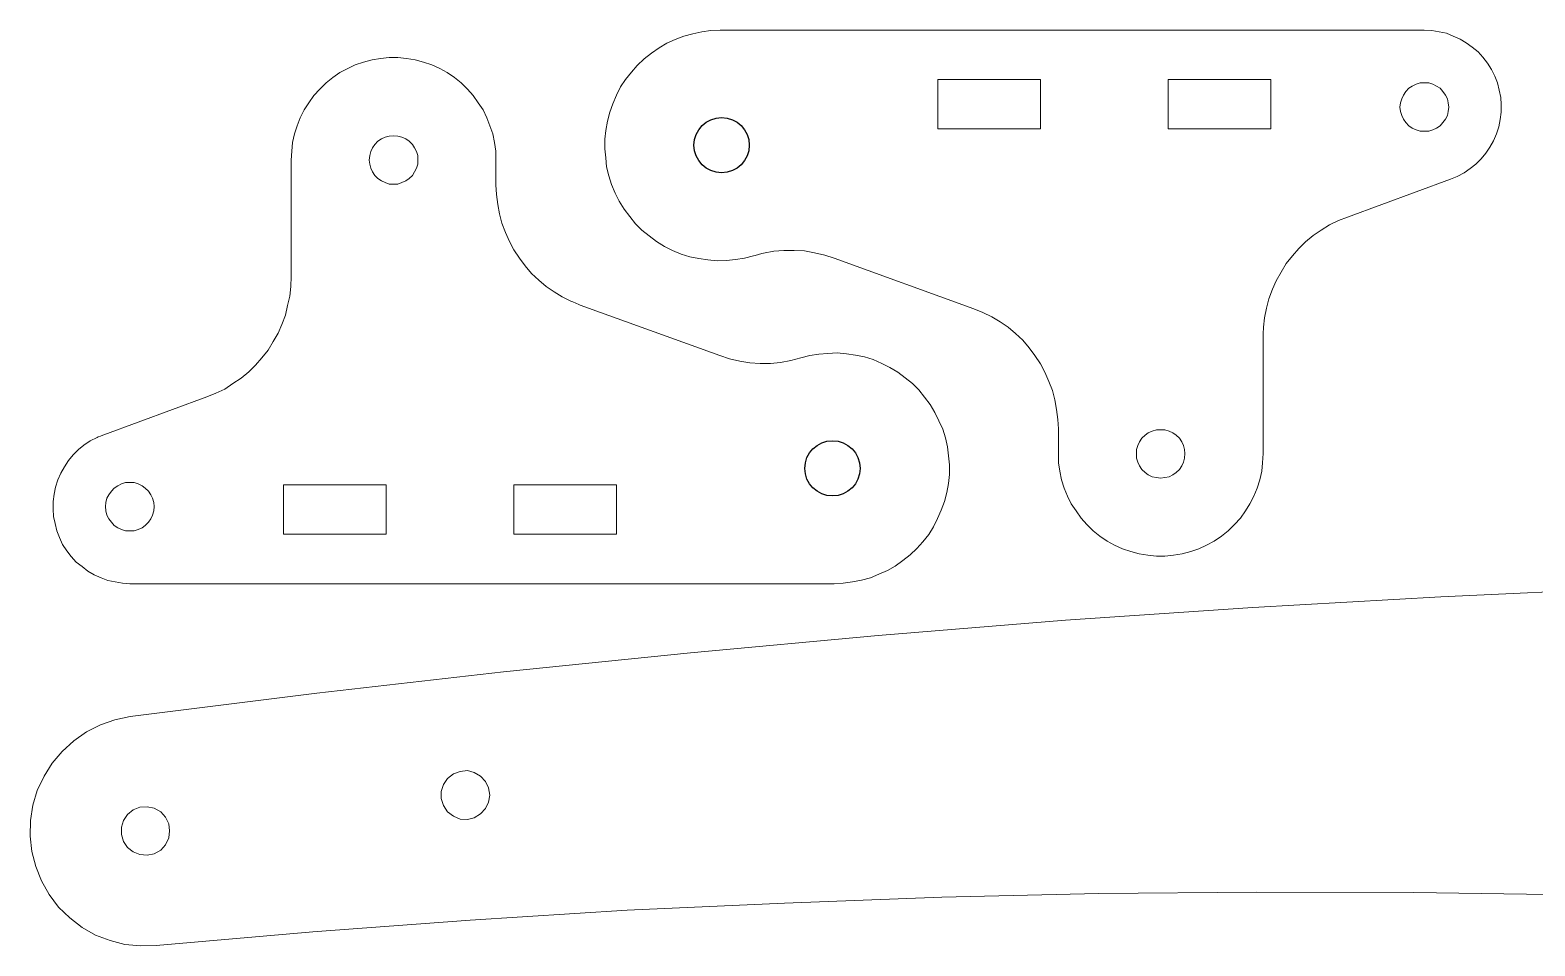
# Model space of a CAD drawing. Header units: millimetres. Extents: x -457 to 427, y -166 to 155.
# Drawn here: x -456.7 to -334.3, y -8 to 66.6 of the extents above; entities that cross this region are included whole.
import ezdxf

# ---------------------------------------------------------------- set-up
doc = ezdxf.new("R2010")
doc.units = ezdxf.units.MM
doc.header["$MEASUREMENT"] = 0
doc.layers.add('Livello 1', color=18, linetype='Continuous', true_color=0x000000)
doc.layers.add('Predefinito', color=18, linetype='Continuous', true_color=0x000000)

msp = doc.modelspace()

# ---------------------------------------------------------------- linework, layer by layer
at = {"layer": 'Livello 1', "lineweight": 20}
for p, q in [((-343.27, 66.56), (-400.58, 66.56)), ((-382.86, 62.53), (-374.51, 62.53)), ((-382.86, 58.53), (-382.86, 62.53)), ((-374.51, 62.53), (-374.51, 58.53)), ((-364.11, 58.53), (-364.11, 62.53)), ((-364.11, 62.53), (-355.76, 62.53)), ((-355.76, 62.53), (-355.76, 58.53)), ((-374.51, 58.53), (-382.86, 58.53)), ((-355.76, 58.53), (-364.11, 58.53)), ((-435.48, 55.97), (-435.48, 46.49)), ((-418.82, 53.95), (-418.82, 55.97)), ((-349.51, 51.34), (-341.13, 54.43)), ((-391.28, 48), (-379.92, 43.88)), ((-400.59, 40.06), (-411.95, 44.17)), ((-356.39, 32.08), (-356.39, 41.56)), ((-442.35, 36.71), (-450.73, 33.62)), ((-373.04, 34.1), (-373.04, 32.08)), ((-436.1, 29.53), (-427.75, 29.53)), ((-436.1, 25.53), (-436.1, 29.53)), ((-427.75, 29.53), (-427.75, 25.53)), ((-417.35, 25.53), (-417.35, 29.53)), ((-417.35, 29.53), (-409.01, 29.53)), ((-409.01, 29.53), (-409.01, 25.53)), ((-427.75, 25.53), (-436.1, 25.53)), ((-409.01, 25.53), (-417.35, 25.53)), ((-448.6, 21.49), (-391.29, 21.49))]:
    msp.add_line(p, q, dxfattribs=at)
for points, knots in [([(-400.58, 66.56), (-400.58, 66.56), (-401.32, 66.53), (-401.32, 66.53), (-401.32, 66.53), (-402.05, 66.42), (-402.05, 66.42), (-402.05, 66.42), (-402.79, 66.27), (-402.79, 66.27), (-402.79, 66.27), (-403.52, 66.08), (-403.52, 66.08), (-403.52, 66.08), (-404.22, 65.79), (-404.22, 65.79), (-404.22, 65.79), (-404.92, 65.5), (-404.92, 65.5), (-404.92, 65.5), (-405.54, 65.13), (-405.54, 65.13), (-405.54, 65.13), (-406.17, 64.69), (-406.17, 64.69), (-406.17, 64.69), (-406.76, 64.21), (-406.76, 64.21), (-406.76, 64.21), (-407.31, 63.69), (-407.31, 63.69), (-407.31, 63.69), (-407.79, 63.14), (-407.79, 63.14), (-407.79, 63.14), (-408.26, 62.55), (-408.26, 62.55), (-408.26, 62.55), (-408.67, 61.93), (-408.67, 61.93), (-408.67, 61.93), (-409, 61.27), (-409, 61.27), (-409, 61.27), (-409.29, 60.57), (-409.29, 60.57), (-409.29, 60.57), (-409.55, 59.87), (-409.55, 59.87), (-409.55, 59.87), (-409.73, 59.14), (-409.73, 59.14), (-409.73, 59.14), (-409.88, 58.4), (-409.88, 58.4), (-409.88, 58.4), (-409.95, 57.67), (-409.95, 57.67), (-409.95, 57.67), (-409.95, 56.89), (-409.95, 56.89), (-409.95, 56.89), (-409.88, 56.16), (-409.88, 56.16), (-409.88, 56.16), (-409.81, 55.42), (-409.81, 55.42), (-409.81, 55.42), (-409.62, 54.69), (-409.62, 54.69), (-409.62, 54.69), (-409.4, 53.99), (-409.4, 53.99), (-409.4, 53.99), (-409.11, 53.29), (-409.11, 53.29), (-409.11, 53.29), (-408.78, 52.63), (-408.78, 52.63), (-408.78, 52.63), (-408.37, 51.97), (-408.37, 51.97), (-408.37, 51.97), (-407.93, 51.38), (-407.93, 51.38), (-407.93, 51.38), (-407.45, 50.79), (-407.45, 50.79), (-407.45, 50.79), (-406.94, 50.28), (-406.94, 50.28), (-406.94, 50.28), (-406.35, 49.8), (-406.35, 49.8), (-406.35, 49.8), (-405.76, 49.36), (-405.76, 49.36), (-405.76, 49.36), (-405.1, 48.95), (-405.1, 48.95), (-405.1, 48.95), (-404.44, 48.62), (-404.44, 48.62), (-404.44, 48.62), (-403.74, 48.33), (-403.74, 48.33), (-403.74, 48.33), (-403.04, 48.11), (-403.04, 48.11), (-403.04, 48.11), (-402.31, 47.96), (-402.31, 47.96), (-402.31, 47.96), (-401.57, 47.85), (-401.57, 47.85), (-401.57, 47.85), (-400.8, 47.78), (-400.8, 47.78), (-400.8, 47.78), (-400.06, 47.81), (-400.06, 47.81), (-400.06, 47.81), (-399.33, 47.89), (-399.33, 47.89), (-399.33, 47.89), (-398.59, 48), (-398.59, 48), (-398.59, 48), (-397.86, 48.18), (-397.86, 48.18)], [153.153306, 153.153306, 153.153306, 153.153306, 153.176562, 153.176562, 153.176562, 153.199818, 153.199818, 153.199818, 153.223073, 153.223073, 153.223073, 153.246329, 153.246329, 153.246329, 153.269585, 153.269585, 153.269585, 153.292841, 153.292841, 153.292841, 153.316097, 153.316097, 153.316097, 153.339352, 153.339352, 153.339352, 153.362608, 153.362608, 153.362608, 153.385864, 153.385864, 153.385864, 153.40912, 153.40912, 153.40912, 153.432376, 153.432376, 153.432376, 153.455632, 153.455632, 153.455632, 153.478887, 153.478887, 153.478887, 153.502143, 153.502143, 153.502143, 153.525399, 153.525399, 153.525399, 153.548655, 153.548655, 153.548655, 153.571911, 153.571911, 153.571911, 153.595166, 153.595166, 153.595166, 153.618422, 153.618422, 153.618422, 153.641678, 153.641678, 153.641678, 153.664934, 153.664934, 153.664934, 153.68819, 153.68819, 153.68819, 153.711445, 153.711445, 153.711445, 153.734701, 153.734701, 153.734701, 153.757957, 153.757957, 153.757957, 153.781213, 153.781213, 153.781213, 153.804469, 153.804469, 153.804469, 153.827725, 153.827725, 153.827725, 153.85098, 153.85098, 153.85098, 153.874236, 153.874236, 153.874236, 153.897492, 153.897492, 153.897492, 153.920748, 153.920748, 153.920748, 153.944004, 153.944004, 153.944004, 153.967259, 153.967259, 153.967259, 153.990515, 153.990515, 153.990515, 154.013771, 154.013771, 154.013771, 154.037027, 154.037027, 154.037027, 154.060283, 154.060283, 154.060283, 154.083538, 154.083538, 154.083538, 154.106794, 154.106794, 154.106794, 154.13005, 154.13005, 154.13005, 154.153306, 154.153306, 154.153306, 154.153306]), ([(-341.13, 54.43), (-341.13, 54.43), (-340.58, 54.65), (-340.58, 54.65), (-340.58, 54.65), (-340.03, 54.95), (-340.03, 54.95), (-340.03, 54.95), (-339.52, 55.28), (-339.52, 55.28), (-339.52, 55.28), (-339.07, 55.64), (-339.07, 55.64), (-339.07, 55.64), (-338.63, 56.08), (-338.63, 56.08), (-338.63, 56.08), (-338.27, 56.53), (-338.27, 56.53), (-338.27, 56.53), (-337.93, 57.04), (-337.93, 57.04), (-337.93, 57.04), (-337.64, 57.55), (-337.64, 57.55), (-337.64, 57.55), (-337.38, 58.11), (-337.38, 58.11), (-337.38, 58.11), (-337.2, 58.69), (-337.2, 58.69), (-337.2, 58.69), (-337.09, 59.28), (-337.09, 59.28), (-337.09, 59.28), (-337.02, 59.87), (-337.02, 59.87), (-337.02, 59.87), (-337.02, 60.5), (-337.02, 60.5), (-337.02, 60.5), (-337.05, 61.08), (-337.05, 61.08), (-337.05, 61.08), (-337.16, 61.67), (-337.16, 61.67), (-337.16, 61.67), (-337.31, 62.26), (-337.31, 62.26), (-337.31, 62.26), (-337.53, 62.81), (-337.53, 62.81), (-337.53, 62.81), (-337.79, 63.36), (-337.79, 63.36), (-337.79, 63.36), (-338.12, 63.88), (-338.12, 63.88), (-338.12, 63.88), (-338.49, 64.36), (-338.49, 64.36), (-338.49, 64.36), (-338.89, 64.8), (-338.89, 64.8), (-338.89, 64.8), (-339.37, 65.16), (-339.37, 65.16), (-339.37, 65.16), (-339.85, 65.53), (-339.85, 65.53), (-339.85, 65.53), (-340.36, 65.83), (-340.36, 65.83), (-340.36, 65.83), (-340.91, 66.08), (-340.91, 66.08), (-340.91, 66.08), (-341.46, 66.3), (-341.46, 66.3), (-341.46, 66.3), (-342.05, 66.41), (-342.05, 66.41), (-342.05, 66.41), (-342.64, 66.53), (-342.64, 66.53), (-342.64, 66.53), (-343.27, 66.56), (-343.27, 66.56)], [94.83811, 94.83811, 94.83811, 94.83811, 94.872593, 94.872593, 94.872593, 94.907076, 94.907076, 94.907076, 94.941559, 94.941559, 94.941559, 94.976041, 94.976041, 94.976041, 95.010524, 95.010524, 95.010524, 95.045007, 95.045007, 95.045007, 95.07949, 95.07949, 95.07949, 95.113972, 95.113972, 95.113972, 95.148455, 95.148455, 95.148455, 95.182938, 95.182938, 95.182938, 95.217421, 95.217421, 95.217421, 95.251903, 95.251903, 95.251903, 95.286386, 95.286386, 95.286386, 95.320869, 95.320869, 95.320869, 95.355352, 95.355352, 95.355352, 95.389834, 95.389834, 95.389834, 95.424317, 95.424317, 95.424317, 95.4588, 95.4588, 95.4588, 95.493283, 95.493283, 95.493283, 95.527765, 95.527765, 95.527765, 95.562248, 95.562248, 95.562248, 95.596731, 95.596731, 95.596731, 95.631214, 95.631214, 95.631214, 95.665696, 95.665696, 95.665696, 95.700179, 95.700179, 95.700179, 95.734662, 95.734662, 95.734662, 95.769145, 95.769145, 95.769145, 95.803628, 95.803628, 95.803628, 95.83811, 95.83811, 95.83811, 95.83811]), ([(-418.82, 55.97), (-418.82, 55.97), (-418.82, 56.71), (-418.82, 56.71), (-418.82, 56.71), (-418.93, 57.41), (-418.93, 57.41), (-418.93, 57.41), (-419.08, 58.11), (-419.08, 58.11), (-419.08, 58.11), (-419.3, 58.77), (-419.3, 58.77), (-419.3, 58.77), (-419.56, 59.43), (-419.56, 59.43), (-419.56, 59.43), (-419.85, 60.06), (-419.85, 60.06), (-419.85, 60.06), (-420.26, 60.64), (-420.26, 60.64), (-420.26, 60.64), (-420.66, 61.23), (-420.66, 61.23), (-420.66, 61.23), (-421.14, 61.75), (-421.14, 61.75), (-421.14, 61.75), (-421.65, 62.26), (-421.65, 62.26), (-421.65, 62.26), (-422.2, 62.7), (-422.2, 62.7), (-422.2, 62.7), (-422.79, 63.11), (-422.79, 63.11), (-422.79, 63.11), (-423.38, 63.44), (-423.38, 63.44), (-423.38, 63.44), (-424.04, 63.73), (-424.04, 63.73), (-424.04, 63.73), (-424.7, 63.95), (-424.7, 63.95), (-424.7, 63.95), (-425.4, 64.14), (-425.4, 64.14), (-425.4, 64.14), (-426.1, 64.25), (-426.1, 64.25), (-426.1, 64.25), (-426.8, 64.32), (-426.8, 64.32), (-426.8, 64.32), (-427.5, 64.32), (-427.5, 64.32), (-427.5, 64.32), (-428.2, 64.25), (-428.2, 64.25), (-428.2, 64.25), (-428.89, 64.14), (-428.89, 64.14), (-428.89, 64.14), (-429.59, 63.95), (-429.59, 63.95), (-429.59, 63.95), (-430.26, 63.73), (-430.26, 63.73), (-430.26, 63.73), (-430.88, 63.44), (-430.88, 63.44), (-430.88, 63.44), (-431.51, 63.11), (-431.51, 63.11), (-431.51, 63.11), (-432.09, 62.7), (-432.09, 62.7), (-432.09, 62.7), (-432.64, 62.26), (-432.64, 62.26), (-432.64, 62.26), (-433.16, 61.75), (-433.16, 61.75), (-433.16, 61.75), (-433.64, 61.23), (-433.64, 61.23), (-433.64, 61.23), (-434.04, 60.64), (-434.04, 60.64), (-434.04, 60.64), (-434.41, 60.06), (-434.41, 60.06), (-434.41, 60.06), (-434.74, 59.43), (-434.74, 59.43), (-434.74, 59.43), (-435, 58.77), (-435, 58.77), (-435, 58.77), (-435.22, 58.11), (-435.22, 58.11), (-435.22, 58.11), (-435.37, 57.41), (-435.37, 57.41), (-435.37, 57.41), (-435.44, 56.71), (-435.44, 56.71), (-435.44, 56.71), (-435.48, 55.97), (-435.48, 55.97)], [74.420447, 74.420447, 74.420447, 74.420447, 74.447474, 74.447474, 74.447474, 74.474501, 74.474501, 74.474501, 74.501528, 74.501528, 74.501528, 74.528555, 74.528555, 74.528555, 74.555582, 74.555582, 74.555582, 74.582609, 74.582609, 74.582609, 74.609636, 74.609636, 74.609636, 74.636663, 74.636663, 74.636663, 74.66369, 74.66369, 74.66369, 74.690717, 74.690717, 74.690717, 74.717744, 74.717744, 74.717744, 74.744771, 74.744771, 74.744771, 74.771798, 74.771798, 74.771798, 74.798825, 74.798825, 74.798825, 74.825852, 74.825852, 74.825852, 74.852879, 74.852879, 74.852879, 74.879906, 74.879906, 74.879906, 74.906933, 74.906933, 74.906933, 74.93396, 74.93396, 74.93396, 74.960987, 74.960987, 74.960987, 74.988014, 74.988014, 74.988014, 75.015041, 75.015041, 75.015041, 75.042068, 75.042068, 75.042068, 75.069095, 75.069095, 75.069095, 75.096122, 75.096122, 75.096122, 75.123149, 75.123149, 75.123149, 75.150176, 75.150176, 75.150176, 75.177203, 75.177203, 75.177203, 75.20423, 75.20423, 75.20423, 75.231257, 75.231257, 75.231257, 75.258285, 75.258285, 75.258285, 75.285312, 75.285312, 75.285312, 75.312339, 75.312339, 75.312339, 75.339366, 75.339366, 75.339366, 75.366393, 75.366393, 75.366393, 75.39342, 75.39342, 75.39342, 75.420447, 75.420447, 75.420447, 75.420447]), ([(-345.25, 60.28), (-345.25, 60.28), (-345.21, 60.64), (-345.21, 60.64), (-345.21, 60.64), (-345.1, 60.97), (-345.1, 60.97), (-345.1, 60.97), (-344.96, 61.27), (-344.96, 61.27), (-344.96, 61.27), (-344.77, 61.56), (-344.77, 61.56), (-344.77, 61.56), (-344.52, 61.82), (-344.52, 61.82), (-344.52, 61.82), (-344.26, 62), (-344.26, 62), (-344.26, 62), (-343.93, 62.15), (-343.93, 62.15), (-343.93, 62.15), (-343.6, 62.26), (-343.6, 62.26), (-343.6, 62.26), (-343.27, 62.26), (-343.27, 62.26), (-343.27, 62.26), (-342.9, 62.26), (-342.9, 62.26), (-342.9, 62.26), (-342.57, 62.15), (-342.57, 62.15), (-342.57, 62.15), (-342.27, 62), (-342.27, 62), (-342.27, 62), (-341.98, 61.82), (-341.98, 61.82), (-341.98, 61.82), (-341.76, 61.56), (-341.76, 61.56), (-341.76, 61.56), (-341.54, 61.27), (-341.54, 61.27), (-341.54, 61.27), (-341.39, 60.97), (-341.39, 60.97), (-341.39, 60.97), (-341.32, 60.64), (-341.32, 60.64), (-341.32, 60.64), (-341.28, 60.28), (-341.28, 60.28), (-341.28, 60.28), (-341.32, 59.94), (-341.32, 59.94), (-341.32, 59.94), (-341.39, 59.61), (-341.39, 59.61), (-341.39, 59.61), (-341.54, 59.32), (-341.54, 59.32), (-341.54, 59.32), (-341.76, 59.03), (-341.76, 59.03), (-341.76, 59.03), (-341.98, 58.77), (-341.98, 58.77), (-341.98, 58.77), (-342.27, 58.58), (-342.27, 58.58), (-342.27, 58.58), (-342.57, 58.44), (-342.57, 58.44), (-342.57, 58.44), (-342.9, 58.33), (-342.9, 58.33), (-342.9, 58.33), (-343.27, 58.33), (-343.27, 58.33), (-343.27, 58.33), (-343.6, 58.33), (-343.6, 58.33), (-343.6, 58.33), (-343.93, 58.44), (-343.93, 58.44), (-343.93, 58.44), (-344.26, 58.58), (-344.26, 58.58), (-344.26, 58.58), (-344.52, 58.77), (-344.52, 58.77), (-344.52, 58.77), (-344.77, 59.03), (-344.77, 59.03), (-344.77, 59.03), (-344.96, 59.32), (-344.96, 59.32), (-344.96, 59.32), (-345.1, 59.61), (-345.1, 59.61), (-345.1, 59.61), (-345.21, 59.94), (-345.21, 59.94), (-345.21, 59.94), (-345.25, 60.28), (-345.25, 60.28)], [0, 0, 0, 0, 0.027778, 0.027778, 0.027778, 0.055556, 0.055556, 0.055556, 0.083333, 0.083333, 0.083333, 0.111111, 0.111111, 0.111111, 0.138889, 0.138889, 0.138889, 0.166667, 0.166667, 0.166667, 0.194444, 0.194444, 0.194444, 0.222222, 0.222222, 0.222222, 0.25, 0.25, 0.25, 0.277778, 0.277778, 0.277778, 0.305556, 0.305556, 0.305556, 0.333333, 0.333333, 0.333333, 0.361111, 0.361111, 0.361111, 0.388889, 0.388889, 0.388889, 0.416667, 0.416667, 0.416667, 0.444444, 0.444444, 0.444444, 0.472222, 0.472222, 0.472222, 0.5, 0.5, 0.5, 0.527778, 0.527778, 0.527778, 0.555556, 0.555556, 0.555556, 0.583333, 0.583333, 0.583333, 0.611111, 0.611111, 0.611111, 0.638889, 0.638889, 0.638889, 0.666667, 0.666667, 0.666667, 0.694444, 0.694444, 0.694444, 0.722222, 0.722222, 0.722222, 0.75, 0.75, 0.75, 0.777778, 0.777778, 0.777778, 0.805556, 0.805556, 0.805556, 0.833333, 0.833333, 0.833333, 0.861111, 0.861111, 0.861111, 0.888889, 0.888889, 0.888889, 0.916667, 0.916667, 0.916667, 0.944444, 0.944444, 0.944444, 0.972222, 0.972222, 0.972222, 1, 1, 1, 1]), ([(-425.18, 55.97), (-425.18, 55.97), (-425.18, 55.64), (-425.18, 55.64), (-425.18, 55.64), (-425.29, 55.31), (-425.29, 55.31), (-425.29, 55.31), (-425.44, 55.02), (-425.44, 55.02), (-425.44, 55.02), (-425.62, 54.73), (-425.62, 54.73), (-425.62, 54.73), (-425.88, 54.47), (-425.88, 54.47), (-425.88, 54.47), (-426.14, 54.28), (-426.14, 54.28), (-426.14, 54.28), (-426.47, 54.14), (-426.47, 54.14), (-426.47, 54.14), (-426.8, 54.03), (-426.8, 54.03), (-426.8, 54.03), (-427.13, 54.03), (-427.13, 54.03), (-427.13, 54.03), (-427.5, 54.03), (-427.5, 54.03), (-427.5, 54.03), (-427.83, 54.14), (-427.83, 54.14), (-427.83, 54.14), (-428.12, 54.28), (-428.12, 54.28), (-428.12, 54.28), (-428.42, 54.47), (-428.42, 54.47), (-428.42, 54.47), (-428.67, 54.73), (-428.67, 54.73), (-428.67, 54.73), (-428.86, 55.02), (-428.86, 55.02), (-428.86, 55.02), (-429, 55.31), (-429, 55.31), (-429, 55.31), (-429.08, 55.64), (-429.08, 55.64), (-429.08, 55.64), (-429.12, 55.97), (-429.12, 55.97), (-429.12, 55.97), (-429.08, 56.34), (-429.08, 56.34), (-429.08, 56.34), (-429, 56.67), (-429, 56.67), (-429, 56.67), (-428.86, 56.97), (-428.86, 56.97), (-428.86, 56.97), (-428.67, 57.26), (-428.67, 57.26), (-428.67, 57.26), (-428.42, 57.52), (-428.42, 57.52), (-428.42, 57.52), (-428.12, 57.7), (-428.12, 57.7), (-428.12, 57.7), (-427.83, 57.85), (-427.83, 57.85), (-427.83, 57.85), (-427.5, 57.92), (-427.5, 57.92), (-427.5, 57.92), (-427.13, 57.96), (-427.13, 57.96), (-427.13, 57.96), (-426.8, 57.92), (-426.8, 57.92), (-426.8, 57.92), (-426.47, 57.85), (-426.47, 57.85), (-426.47, 57.85), (-426.14, 57.7), (-426.14, 57.7), (-426.14, 57.7), (-425.88, 57.52), (-425.88, 57.52), (-425.88, 57.52), (-425.62, 57.26), (-425.62, 57.26), (-425.62, 57.26), (-425.44, 56.97), (-425.44, 56.97), (-425.44, 56.97), (-425.29, 56.67), (-425.29, 56.67), (-425.29, 56.67), (-425.18, 56.34), (-425.18, 56.34), (-425.18, 56.34), (-425.18, 55.97), (-425.18, 55.97)], [0, 0, 0, 0, 0.027778, 0.027778, 0.027778, 0.055556, 0.055556, 0.055556, 0.083333, 0.083333, 0.083333, 0.111111, 0.111111, 0.111111, 0.138889, 0.138889, 0.138889, 0.166667, 0.166667, 0.166667, 0.194444, 0.194444, 0.194444, 0.222222, 0.222222, 0.222222, 0.25, 0.25, 0.25, 0.277778, 0.277778, 0.277778, 0.305556, 0.305556, 0.305556, 0.333333, 0.333333, 0.333333, 0.361111, 0.361111, 0.361111, 0.388889, 0.388889, 0.388889, 0.416667, 0.416667, 0.416667, 0.444444, 0.444444, 0.444444, 0.472222, 0.472222, 0.472222, 0.5, 0.5, 0.5, 0.527778, 0.527778, 0.527778, 0.555556, 0.555556, 0.555556, 0.583333, 0.583333, 0.583333, 0.611111, 0.611111, 0.611111, 0.638889, 0.638889, 0.638889, 0.666667, 0.666667, 0.666667, 0.694444, 0.694444, 0.694444, 0.722222, 0.722222, 0.722222, 0.75, 0.75, 0.75, 0.777778, 0.777778, 0.777778, 0.805556, 0.805556, 0.805556, 0.833333, 0.833333, 0.833333, 0.861111, 0.861111, 0.861111, 0.888889, 0.888889, 0.888889, 0.916667, 0.916667, 0.916667, 0.944444, 0.944444, 0.944444, 0.972222, 0.972222, 0.972222, 1, 1, 1, 1]), ([(-411.95, 44.17), (-411.96, 44.18), (-412.68, 44.47), (-412.68, 44.47), (-412.68, 44.47), (-413.42, 44.84), (-413.42, 44.84), (-413.42, 44.84), (-414.08, 45.24), (-414.08, 45.24), (-414.08, 45.24), (-414.74, 45.68), (-414.74, 45.68), (-414.74, 45.68), (-415.33, 46.2), (-415.33, 46.2), (-415.33, 46.2), (-415.92, 46.75), (-415.92, 46.75), (-415.92, 46.75), (-416.43, 47.37), (-416.43, 47.37), (-416.43, 47.37), (-416.91, 48), (-416.91, 48), (-416.91, 48), (-417.35, 48.66), (-417.35, 48.66), (-417.35, 48.66), (-417.72, 49.36), (-417.72, 49.36), (-417.72, 49.36), (-418.05, 50.09), (-418.05, 50.09), (-418.05, 50.09), (-418.34, 50.83), (-418.34, 50.83), (-418.34, 50.83), (-418.53, 51.6), (-418.53, 51.6), (-418.53, 51.6), (-418.67, 52.37), (-418.67, 52.37), (-418.67, 52.37), (-418.78, 53.18), (-418.78, 53.18), (-418.78, 53.18), (-418.82, 53.95), (-418.82, 53.95)], [71.398437, 71.398437, 71.398437, 71.398437, 71.460504, 71.460504, 71.460504, 71.523033, 71.523033, 71.523033, 71.585562, 71.585562, 71.585562, 71.64809, 71.64809, 71.64809, 71.710619, 71.710619, 71.710619, 71.773148, 71.773148, 71.773148, 71.835677, 71.835677, 71.835677, 71.898206, 71.898206, 71.898206, 71.960735, 71.960735, 71.960735, 72.023264, 72.023264, 72.023264, 72.085793, 72.085793, 72.085793, 72.148321, 72.148321, 72.148321, 72.21085, 72.21085, 72.21085, 72.273379, 72.273379, 72.273379, 72.335908, 72.335908, 72.335908, 72.398437, 72.398437, 72.398437, 72.398437]), ([(-356.39, 41.56), (-356.39, 41.57), (-356.35, 42.37), (-356.35, 42.37), (-356.35, 42.37), (-356.28, 43.14), (-356.28, 43.14), (-356.28, 43.14), (-356.1, 43.92), (-356.1, 43.92), (-356.1, 43.92), (-355.91, 44.69), (-355.91, 44.69), (-355.91, 44.69), (-355.62, 45.46), (-355.62, 45.46), (-355.62, 45.46), (-355.32, 46.16), (-355.32, 46.16), (-355.32, 46.16), (-354.92, 46.86), (-354.92, 46.86), (-354.92, 46.86), (-354.51, 47.56), (-354.51, 47.56), (-354.51, 47.56), (-354, 48.18), (-354, 48.18), (-354, 48.18), (-353.48, 48.77), (-353.48, 48.77), (-353.48, 48.77), (-352.93, 49.32), (-352.93, 49.32), (-352.93, 49.32), (-352.31, 49.83), (-352.31, 49.83), (-352.31, 49.83), (-351.65, 50.28), (-351.65, 50.28), (-351.65, 50.28), (-350.98, 50.72), (-350.98, 50.72), (-350.98, 50.72), (-350.25, 51.05), (-350.25, 51.05), (-350.25, 51.05), (-349.51, 51.34), (-349.51, 51.34)], [180.743484, 180.743484, 180.743484, 180.743484, 180.80567, 180.80567, 180.80567, 180.868191, 180.868191, 180.868191, 180.930712, 180.930712, 180.930712, 180.993232, 180.993232, 180.993232, 181.055753, 181.055753, 181.055753, 181.118274, 181.118274, 181.118274, 181.180795, 181.180795, 181.180795, 181.243316, 181.243316, 181.243316, 181.305837, 181.305837, 181.305837, 181.368358, 181.368358, 181.368358, 181.430879, 181.430879, 181.430879, 181.4934, 181.4934, 181.4934, 181.555921, 181.555921, 181.555921, 181.618442, 181.618442, 181.618442, 181.680963, 181.680963, 181.680963, 181.743484, 181.743484, 181.743484, 181.743484]), ([(-397.86, 48.18), (-397.84, 48.19), (-397.05, 48.4), (-397.05, 48.4), (-397.05, 48.4), (-396.2, 48.55), (-396.2, 48.55), (-396.2, 48.55), (-395.4, 48.62), (-395.4, 48.62), (-395.4, 48.62), (-394.55, 48.62), (-394.55, 48.62), (-394.55, 48.62), (-393.71, 48.58), (-393.71, 48.58), (-393.71, 48.58), (-392.9, 48.44), (-392.9, 48.44), (-392.9, 48.44), (-392.05, 48.25), (-392.05, 48.25), (-392.05, 48.25), (-391.28, 48), (-391.28, 48)], [154.153306, 154.153306, 154.153306, 154.153306, 154.277014, 154.277014, 154.277014, 154.402199, 154.402199, 154.402199, 154.527383, 154.527383, 154.527383, 154.652568, 154.652568, 154.652568, 154.777752, 154.777752, 154.777752, 154.902937, 154.902937, 154.902937, 155.028121, 155.028121, 155.028121, 155.153306, 155.153306, 155.153306, 155.153306]), ([(-435.48, 46.49), (-435.48, 46.49), (-435.51, 45.68), (-435.51, 45.68), (-435.51, 45.68), (-435.59, 44.91), (-435.59, 44.91), (-435.59, 44.91), (-435.77, 44.14), (-435.77, 44.14), (-435.77, 44.14), (-435.95, 43.36), (-435.95, 43.36), (-435.95, 43.36), (-436.25, 42.59), (-436.25, 42.59), (-436.25, 42.59), (-436.54, 41.89), (-436.54, 41.89), (-436.54, 41.89), (-436.95, 41.2), (-436.95, 41.2), (-436.95, 41.2), (-437.35, 40.5), (-437.35, 40.5), (-437.35, 40.5), (-437.86, 39.87), (-437.86, 39.87), (-437.86, 39.87), (-438.38, 39.28), (-438.38, 39.28), (-438.38, 39.28), (-438.93, 38.73), (-438.93, 38.73), (-438.93, 38.73), (-439.56, 38.22), (-439.56, 38.22), (-439.56, 38.22), (-440.22, 37.78), (-440.22, 37.78), (-440.22, 37.78), (-440.88, 37.34), (-440.88, 37.34), (-440.88, 37.34), (-441.62, 37.01), (-441.62, 37.01), (-441.62, 37.01), (-442.35, 36.71), (-442.35, 36.71)], [84.905635, 84.905635, 84.905635, 84.905635, 84.968135, 84.968135, 84.968135, 85.030635, 85.030635, 85.030635, 85.093135, 85.093135, 85.093135, 85.155635, 85.155635, 85.155635, 85.218135, 85.218135, 85.218135, 85.280635, 85.280635, 85.280635, 85.343135, 85.343135, 85.343135, 85.405635, 85.405635, 85.405635, 85.468135, 85.468135, 85.468135, 85.530635, 85.530635, 85.530635, 85.593135, 85.593135, 85.593135, 85.655635, 85.655635, 85.655635, 85.718135, 85.718135, 85.718135, 85.780635, 85.780635, 85.780635, 85.843135, 85.843135, 85.843135, 85.905635, 85.905635, 85.905635, 85.905635]), ([(-379.92, 43.88), (-379.92, 43.88), (-379.18, 43.58), (-379.18, 43.58), (-379.18, 43.58), (-378.45, 43.22), (-378.45, 43.22), (-378.45, 43.22), (-377.79, 42.81), (-377.79, 42.81), (-377.79, 42.81), (-377.12, 42.37), (-377.12, 42.37), (-377.12, 42.37), (-376.54, 41.86), (-376.54, 41.86), (-376.54, 41.86), (-375.95, 41.31), (-375.95, 41.31), (-375.95, 41.31), (-375.43, 40.68), (-375.43, 40.68), (-375.43, 40.68), (-374.96, 40.06), (-374.96, 40.06), (-374.96, 40.06), (-374.51, 39.39), (-374.51, 39.39), (-374.51, 39.39), (-374.15, 38.7), (-374.15, 38.7), (-374.15, 38.7), (-373.82, 37.96), (-373.82, 37.96), (-373.82, 37.96), (-373.52, 37.23), (-373.52, 37.23), (-373.52, 37.23), (-373.34, 36.45), (-373.34, 36.45), (-373.34, 36.45), (-373.19, 35.68), (-373.19, 35.68), (-373.19, 35.68), (-373.08, 34.87), (-373.08, 34.87), (-373.08, 34.87), (-373.04, 34.1), (-373.04, 34.1)], [167.236286, 167.236286, 167.236286, 167.236286, 167.298786, 167.298786, 167.298786, 167.361286, 167.361286, 167.361286, 167.423786, 167.423786, 167.423786, 167.486286, 167.486286, 167.486286, 167.548786, 167.548786, 167.548786, 167.611286, 167.611286, 167.611286, 167.673786, 167.673786, 167.673786, 167.736286, 167.736286, 167.736286, 167.798786, 167.798786, 167.798786, 167.861286, 167.861286, 167.861286, 167.923786, 167.923786, 167.923786, 167.986286, 167.986286, 167.986286, 168.048786, 168.048786, 168.048786, 168.111286, 168.111286, 168.111286, 168.173786, 168.173786, 168.173786, 168.236286, 168.236286, 168.236286, 168.236286]), ([(-394.01, 39.87), (-394.01, 39.87), (-394.81, 39.65), (-394.81, 39.65), (-394.81, 39.65), (-395.66, 39.5), (-395.66, 39.5), (-395.66, 39.5), (-396.47, 39.43), (-396.47, 39.43), (-396.47, 39.43), (-397.31, 39.43), (-397.31, 39.43), (-397.31, 39.43), (-398.16, 39.47), (-398.16, 39.47), (-398.16, 39.47), (-398.97, 39.61), (-398.97, 39.61), (-398.97, 39.61), (-399.81, 39.8), (-399.81, 39.8), (-399.81, 39.8), (-400.59, 40.06), (-400.59, 40.06)], [58.315196, 58.315196, 58.315196, 58.315196, 58.440196, 58.440196, 58.440196, 58.565196, 58.565196, 58.565196, 58.690196, 58.690196, 58.690196, 58.815196, 58.815196, 58.815196, 58.940196, 58.940196, 58.940196, 59.065196, 59.065196, 59.065196, 59.190196, 59.190196, 59.190196, 59.315196, 59.315196, 59.315196, 59.315196]), ([(-391.29, 21.49), (-391.29, 21.49), (-390.55, 21.53), (-390.55, 21.53), (-390.55, 21.53), (-389.81, 21.64), (-389.81, 21.64), (-389.81, 21.64), (-389.08, 21.78), (-389.08, 21.78), (-389.08, 21.78), (-388.34, 21.97), (-388.34, 21.97), (-388.34, 21.97), (-387.65, 22.26), (-387.65, 22.26), (-387.65, 22.26), (-386.95, 22.56), (-386.95, 22.56), (-386.95, 22.56), (-386.32, 22.92), (-386.32, 22.92), (-386.32, 22.92), (-385.7, 23.37), (-385.7, 23.37), (-385.7, 23.37), (-385.11, 23.84), (-385.11, 23.84), (-385.11, 23.84), (-384.56, 24.36), (-384.56, 24.36), (-384.56, 24.36), (-384.08, 24.91), (-384.08, 24.91), (-384.08, 24.91), (-383.6, 25.5), (-383.6, 25.5), (-383.6, 25.5), (-383.2, 26.12), (-383.2, 26.12), (-383.2, 26.12), (-382.87, 26.79), (-382.87, 26.79), (-382.87, 26.79), (-382.57, 27.48), (-382.57, 27.48), (-382.57, 27.48), (-382.31, 28.18), (-382.31, 28.18), (-382.31, 28.18), (-382.13, 28.92), (-382.13, 28.92), (-382.13, 28.92), (-381.98, 29.65), (-381.98, 29.65), (-381.98, 29.65), (-381.91, 30.39), (-381.91, 30.39), (-381.91, 30.39), (-381.91, 31.16), (-381.91, 31.16), (-381.91, 31.16), (-381.98, 31.89), (-381.98, 31.89), (-381.98, 31.89), (-382.06, 32.63), (-382.06, 32.63), (-382.06, 32.63), (-382.24, 33.37), (-382.24, 33.37), (-382.24, 33.37), (-382.46, 34.06), (-382.46, 34.06), (-382.46, 34.06), (-382.76, 34.76), (-382.76, 34.76), (-382.76, 34.76), (-383.09, 35.42), (-383.09, 35.42), (-383.09, 35.42), (-383.49, 36.09), (-383.49, 36.09), (-383.49, 36.09), (-383.93, 36.67), (-383.93, 36.67), (-383.93, 36.67), (-384.41, 37.26), (-384.41, 37.26), (-384.41, 37.26), (-384.92, 37.78), (-384.92, 37.78), (-384.92, 37.78), (-385.51, 38.26), (-385.51, 38.26), (-385.51, 38.26), (-386.1, 38.7), (-386.1, 38.7), (-386.1, 38.7), (-386.76, 39.1), (-386.76, 39.1), (-386.76, 39.1), (-387.42, 39.43), (-387.42, 39.43), (-387.42, 39.43), (-388.12, 39.73), (-388.12, 39.73), (-388.12, 39.73), (-388.82, 39.95), (-388.82, 39.95), (-388.82, 39.95), (-389.56, 40.09), (-389.56, 40.09), (-389.56, 40.09), (-390.29, 40.2), (-390.29, 40.2), (-390.29, 40.2), (-391.06, 40.28), (-391.06, 40.28), (-391.06, 40.28), (-391.8, 40.24), (-391.8, 40.24), (-391.8, 40.24), (-392.54, 40.17), (-392.54, 40.17), (-392.54, 40.17), (-393.27, 40.06), (-393.27, 40.06), (-393.27, 40.06), (-394.01, 39.87), (-394.01, 39.87)], [57.315196, 57.315196, 57.315196, 57.315196, 57.338451, 57.338451, 57.338451, 57.361707, 57.361707, 57.361707, 57.384963, 57.384963, 57.384963, 57.408219, 57.408219, 57.408219, 57.431475, 57.431475, 57.431475, 57.454731, 57.454731, 57.454731, 57.477986, 57.477986, 57.477986, 57.501242, 57.501242, 57.501242, 57.524498, 57.524498, 57.524498, 57.547754, 57.547754, 57.547754, 57.57101, 57.57101, 57.57101, 57.594265, 57.594265, 57.594265, 57.617521, 57.617521, 57.617521, 57.640777, 57.640777, 57.640777, 57.664033, 57.664033, 57.664033, 57.687289, 57.687289, 57.687289, 57.710544, 57.710544, 57.710544, 57.7338, 57.7338, 57.7338, 57.757056, 57.757056, 57.757056, 57.780312, 57.780312, 57.780312, 57.803568, 57.803568, 57.803568, 57.826824, 57.826824, 57.826824, 57.850079, 57.850079, 57.850079, 57.873335, 57.873335, 57.873335, 57.896591, 57.896591, 57.896591, 57.919847, 57.919847, 57.919847, 57.943103, 57.943103, 57.943103, 57.966358, 57.966358, 57.966358, 57.989614, 57.989614, 57.989614, 58.01287, 58.01287, 58.01287, 58.036126, 58.036126, 58.036126, 58.059382, 58.059382, 58.059382, 58.082638, 58.082638, 58.082638, 58.105893, 58.105893, 58.105893, 58.129149, 58.129149, 58.129149, 58.152405, 58.152405, 58.152405, 58.175661, 58.175661, 58.175661, 58.198917, 58.198917, 58.198917, 58.222172, 58.222172, 58.222172, 58.245428, 58.245428, 58.245428, 58.268684, 58.268684, 58.268684, 58.29194, 58.29194, 58.29194, 58.315196, 58.315196, 58.315196, 58.315196]), ([(-450.73, 33.62), (-450.74, 33.62), (-451.28, 33.4), (-451.28, 33.4), (-451.28, 33.4), (-451.84, 33.11), (-451.84, 33.11), (-451.84, 33.11), (-452.35, 32.78), (-452.35, 32.78), (-452.35, 32.78), (-452.79, 32.41), (-452.79, 32.41), (-452.79, 32.41), (-453.23, 31.97), (-453.23, 31.97), (-453.23, 31.97), (-453.6, 31.53), (-453.6, 31.53), (-453.6, 31.53), (-453.93, 31.01), (-453.93, 31.01), (-453.93, 31.01), (-454.22, 30.5), (-454.22, 30.5), (-454.22, 30.5), (-454.48, 29.95), (-454.48, 29.95), (-454.48, 29.95), (-454.67, 29.36), (-454.67, 29.36), (-454.67, 29.36), (-454.78, 28.77), (-454.78, 28.77), (-454.78, 28.77), (-454.85, 28.18), (-454.85, 28.18), (-454.85, 28.18), (-454.85, 27.56), (-454.85, 27.56), (-454.85, 27.56), (-454.81, 26.97), (-454.81, 26.97), (-454.81, 26.97), (-454.7, 26.38), (-454.7, 26.38), (-454.7, 26.38), (-454.56, 25.79), (-454.56, 25.79), (-454.56, 25.79), (-454.34, 25.24), (-454.34, 25.24), (-454.34, 25.24), (-454.08, 24.69), (-454.08, 24.69), (-454.08, 24.69), (-453.75, 24.17), (-453.75, 24.17), (-453.75, 24.17), (-453.38, 23.7), (-453.38, 23.7), (-453.38, 23.7), (-452.97, 23.25), (-452.97, 23.25), (-452.97, 23.25), (-452.5, 22.89), (-452.5, 22.89), (-452.5, 22.89), (-452.02, 22.52), (-452.02, 22.52), (-452.02, 22.52), (-451.5, 22.22), (-451.5, 22.22), (-451.5, 22.22), (-450.95, 21.97), (-450.95, 21.97), (-450.95, 21.97), (-450.4, 21.75), (-450.4, 21.75), (-450.4, 21.75), (-449.81, 21.64), (-449.81, 21.64), (-449.81, 21.64), (-449.22, 21.53), (-449.22, 21.53), (-449.22, 21.53), (-448.6, 21.49), (-448.6, 21.49)], [94.838612, 94.838612, 94.838612, 94.838612, 94.872746, 94.872746, 94.872746, 94.907241, 94.907241, 94.907241, 94.941737, 94.941737, 94.941737, 94.976232, 94.976232, 94.976232, 95.010727, 95.010727, 95.010727, 95.045222, 95.045222, 95.045222, 95.079717, 95.079717, 95.079717, 95.114213, 95.114213, 95.114213, 95.148708, 95.148708, 95.148708, 95.183203, 95.183203, 95.183203, 95.217698, 95.217698, 95.217698, 95.252193, 95.252193, 95.252193, 95.286689, 95.286689, 95.286689, 95.321184, 95.321184, 95.321184, 95.355679, 95.355679, 95.355679, 95.390174, 95.390174, 95.390174, 95.424669, 95.424669, 95.424669, 95.459165, 95.459165, 95.459165, 95.49366, 95.49366, 95.49366, 95.528155, 95.528155, 95.528155, 95.56265, 95.56265, 95.56265, 95.597145, 95.597145, 95.597145, 95.631641, 95.631641, 95.631641, 95.666136, 95.666136, 95.666136, 95.700631, 95.700631, 95.700631, 95.735126, 95.735126, 95.735126, 95.769621, 95.769621, 95.769621, 95.804117, 95.804117, 95.804117, 95.838612, 95.838612, 95.838612, 95.838612]), ([(-366.68, 32.08), (-366.68, 32.08), (-366.68, 32.41), (-366.68, 32.41), (-366.68, 32.41), (-366.57, 32.74), (-366.57, 32.74), (-366.57, 32.74), (-366.43, 33.03), (-366.43, 33.03), (-366.43, 33.03), (-366.24, 33.33), (-366.24, 33.33), (-366.24, 33.33), (-365.99, 33.58), (-365.99, 33.58), (-365.99, 33.58), (-365.73, 33.77), (-365.73, 33.77), (-365.73, 33.77), (-365.4, 33.92), (-365.4, 33.92), (-365.4, 33.92), (-365.07, 34.03), (-365.07, 34.03), (-365.07, 34.03), (-364.74, 34.03), (-364.74, 34.03), (-364.74, 34.03), (-364.37, 34.03), (-364.37, 34.03), (-364.37, 34.03), (-364.04, 33.92), (-364.04, 33.92), (-364.04, 33.92), (-363.74, 33.77), (-363.74, 33.77), (-363.74, 33.77), (-363.45, 33.58), (-363.45, 33.58), (-363.45, 33.58), (-363.19, 33.33), (-363.19, 33.33), (-363.19, 33.33), (-363.01, 33.03), (-363.01, 33.03), (-363.01, 33.03), (-362.86, 32.74), (-362.86, 32.74), (-362.86, 32.74), (-362.79, 32.41), (-362.79, 32.41), (-362.79, 32.41), (-362.75, 32.08), (-362.75, 32.08), (-362.75, 32.08), (-362.79, 31.71), (-362.79, 31.71), (-362.79, 31.71), (-362.86, 31.38), (-362.86, 31.38), (-362.86, 31.38), (-363.01, 31.09), (-363.01, 31.09), (-363.01, 31.09), (-363.19, 30.79), (-363.19, 30.79), (-363.19, 30.79), (-363.45, 30.53), (-363.45, 30.53), (-363.45, 30.53), (-363.74, 30.35), (-363.74, 30.35), (-363.74, 30.35), (-364.04, 30.2), (-364.04, 30.2), (-364.04, 30.2), (-364.37, 30.13), (-364.37, 30.13), (-364.37, 30.13), (-364.74, 30.09), (-364.74, 30.09), (-364.74, 30.09), (-365.07, 30.13), (-365.07, 30.13), (-365.07, 30.13), (-365.4, 30.2), (-365.4, 30.2), (-365.4, 30.2), (-365.73, 30.35), (-365.73, 30.35), (-365.73, 30.35), (-365.99, 30.53), (-365.99, 30.53), (-365.99, 30.53), (-366.24, 30.79), (-366.24, 30.79), (-366.24, 30.79), (-366.43, 31.09), (-366.43, 31.09), (-366.43, 31.09), (-366.57, 31.38), (-366.57, 31.38), (-366.57, 31.38), (-366.68, 31.71), (-366.68, 31.71), (-366.68, 31.71), (-366.68, 32.08), (-366.68, 32.08)], [0, 0, 0, 0, 0.027778, 0.027778, 0.027778, 0.055556, 0.055556, 0.055556, 0.083333, 0.083333, 0.083333, 0.111111, 0.111111, 0.111111, 0.138889, 0.138889, 0.138889, 0.166667, 0.166667, 0.166667, 0.194444, 0.194444, 0.194444, 0.222222, 0.222222, 0.222222, 0.25, 0.25, 0.25, 0.277778, 0.277778, 0.277778, 0.305556, 0.305556, 0.305556, 0.333333, 0.333333, 0.333333, 0.361111, 0.361111, 0.361111, 0.388889, 0.388889, 0.388889, 0.416667, 0.416667, 0.416667, 0.444444, 0.444444, 0.444444, 0.472222, 0.472222, 0.472222, 0.5, 0.5, 0.5, 0.527778, 0.527778, 0.527778, 0.555556, 0.555556, 0.555556, 0.583333, 0.583333, 0.583333, 0.611111, 0.611111, 0.611111, 0.638889, 0.638889, 0.638889, 0.666667, 0.666667, 0.666667, 0.694444, 0.694444, 0.694444, 0.722222, 0.722222, 0.722222, 0.75, 0.75, 0.75, 0.777778, 0.777778, 0.777778, 0.805556, 0.805556, 0.805556, 0.833333, 0.833333, 0.833333, 0.861111, 0.861111, 0.861111, 0.888889, 0.888889, 0.888889, 0.916667, 0.916667, 0.916667, 0.944444, 0.944444, 0.944444, 0.972222, 0.972222, 0.972222, 1, 1, 1, 1]), ([(-373.04, 32.08), (-373.04, 32.08), (-373.04, 31.34), (-373.04, 31.34), (-373.04, 31.34), (-372.93, 30.64), (-372.93, 30.64), (-372.93, 30.64), (-372.79, 29.95), (-372.79, 29.95), (-372.79, 29.95), (-372.57, 29.28), (-372.57, 29.28), (-372.57, 29.28), (-372.31, 28.62), (-372.31, 28.62), (-372.31, 28.62), (-372.01, 28), (-372.01, 28), (-372.01, 28), (-371.61, 27.41), (-371.61, 27.41), (-371.61, 27.41), (-371.2, 26.82), (-371.2, 26.82), (-371.2, 26.82), (-370.73, 26.31), (-370.73, 26.31), (-370.73, 26.31), (-370.21, 25.79), (-370.21, 25.79), (-370.21, 25.79), (-369.66, 25.35), (-369.66, 25.35), (-369.66, 25.35), (-369.07, 24.95), (-369.07, 24.95), (-369.07, 24.95), (-368.48, 24.62), (-368.48, 24.62), (-368.48, 24.62), (-367.82, 24.32), (-367.82, 24.32), (-367.82, 24.32), (-367.16, 24.1), (-367.16, 24.1), (-367.16, 24.1), (-366.46, 23.92), (-366.46, 23.92), (-366.46, 23.92), (-365.76, 23.81), (-365.76, 23.81), (-365.76, 23.81), (-365.07, 23.73), (-365.07, 23.73), (-365.07, 23.73), (-364.37, 23.73), (-364.37, 23.73), (-364.37, 23.73), (-363.67, 23.81), (-363.67, 23.81), (-363.67, 23.81), (-362.97, 23.92), (-362.97, 23.92), (-362.97, 23.92), (-362.27, 24.1), (-362.27, 24.1), (-362.27, 24.1), (-361.61, 24.32), (-361.61, 24.32), (-361.61, 24.32), (-360.99, 24.62), (-360.99, 24.62), (-360.99, 24.62), (-360.36, 24.95), (-360.36, 24.95), (-360.36, 24.95), (-359.77, 25.35), (-359.77, 25.35), (-359.77, 25.35), (-359.22, 25.79), (-359.22, 25.79), (-359.22, 25.79), (-358.71, 26.31), (-358.71, 26.31), (-358.71, 26.31), (-358.23, 26.82), (-358.23, 26.82), (-358.23, 26.82), (-357.82, 27.41), (-357.82, 27.41), (-357.82, 27.41), (-357.46, 28), (-357.46, 28), (-357.46, 28), (-357.13, 28.62), (-357.13, 28.62), (-357.13, 28.62), (-356.87, 29.28), (-356.87, 29.28), (-356.87, 29.28), (-356.65, 29.95), (-356.65, 29.95), (-356.65, 29.95), (-356.5, 30.64), (-356.5, 30.64), (-356.5, 30.64), (-356.43, 31.34), (-356.43, 31.34), (-356.43, 31.34), (-356.39, 32.08), (-356.39, 32.08)], [170.258296, 170.258296, 170.258296, 170.258296, 170.285323, 170.285323, 170.285323, 170.31235, 170.31235, 170.31235, 170.339377, 170.339377, 170.339377, 170.366404, 170.366404, 170.366404, 170.393431, 170.393431, 170.393431, 170.420458, 170.420458, 170.420458, 170.447485, 170.447485, 170.447485, 170.474512, 170.474512, 170.474512, 170.501539, 170.501539, 170.501539, 170.528566, 170.528566, 170.528566, 170.555593, 170.555593, 170.555593, 170.58262, 170.58262, 170.58262, 170.609647, 170.609647, 170.609647, 170.636674, 170.636674, 170.636674, 170.663701, 170.663701, 170.663701, 170.690728, 170.690728, 170.690728, 170.717755, 170.717755, 170.717755, 170.744782, 170.744782, 170.744782, 170.771809, 170.771809, 170.771809, 170.798836, 170.798836, 170.798836, 170.825863, 170.825863, 170.825863, 170.85289, 170.85289, 170.85289, 170.879917, 170.879917, 170.879917, 170.906944, 170.906944, 170.906944, 170.933971, 170.933971, 170.933971, 170.960998, 170.960998, 170.960998, 170.988025, 170.988025, 170.988025, 171.015052, 171.015052, 171.015052, 171.042079, 171.042079, 171.042079, 171.069106, 171.069106, 171.069106, 171.096134, 171.096134, 171.096134, 171.123161, 171.123161, 171.123161, 171.150188, 171.150188, 171.150188, 171.177215, 171.177215, 171.177215, 171.204242, 171.204242, 171.204242, 171.231269, 171.231269, 171.231269, 171.258296, 171.258296, 171.258296, 171.258296]), ([(-446.62, 27.78), (-446.62, 27.78), (-446.65, 27.41), (-446.65, 27.41), (-446.65, 27.41), (-446.76, 27.08), (-446.76, 27.08), (-446.76, 27.08), (-446.91, 26.78), (-446.91, 26.78), (-446.91, 26.78), (-447.09, 26.49), (-447.09, 26.49), (-447.09, 26.49), (-447.35, 26.23), (-447.35, 26.23), (-447.35, 26.23), (-447.61, 26.05), (-447.61, 26.05), (-447.61, 26.05), (-447.94, 25.9), (-447.94, 25.9), (-447.94, 25.9), (-448.27, 25.79), (-448.27, 25.79), (-448.27, 25.79), (-448.6, 25.79), (-448.6, 25.79), (-448.6, 25.79), (-448.97, 25.79), (-448.97, 25.79), (-448.97, 25.79), (-449.3, 25.9), (-449.3, 25.9), (-449.3, 25.9), (-449.59, 26.05), (-449.59, 26.05), (-449.59, 26.05), (-449.89, 26.23), (-449.89, 26.23), (-449.89, 26.23), (-450.11, 26.49), (-450.11, 26.49), (-450.11, 26.49), (-450.33, 26.78), (-450.33, 26.78), (-450.33, 26.78), (-450.48, 27.08), (-450.48, 27.08), (-450.48, 27.08), (-450.55, 27.41), (-450.55, 27.41), (-450.55, 27.41), (-450.59, 27.78), (-450.59, 27.78), (-450.59, 27.78), (-450.55, 28.11), (-450.55, 28.11), (-450.55, 28.11), (-450.48, 28.44), (-450.48, 28.44), (-450.48, 28.44), (-450.33, 28.73), (-450.33, 28.73), (-450.33, 28.73), (-450.11, 29.03), (-450.11, 29.03), (-450.11, 29.03), (-449.89, 29.28), (-449.89, 29.28), (-449.89, 29.28), (-449.59, 29.47), (-449.59, 29.47), (-449.59, 29.47), (-449.3, 29.61), (-449.3, 29.61), (-449.3, 29.61), (-448.97, 29.72), (-448.97, 29.72), (-448.97, 29.72), (-448.6, 29.72), (-448.6, 29.72), (-448.6, 29.72), (-448.27, 29.72), (-448.27, 29.72), (-448.27, 29.72), (-447.94, 29.61), (-447.94, 29.61), (-447.94, 29.61), (-447.61, 29.47), (-447.61, 29.47), (-447.61, 29.47), (-447.35, 29.28), (-447.35, 29.28), (-447.35, 29.28), (-447.09, 29.03), (-447.09, 29.03), (-447.09, 29.03), (-446.91, 28.73), (-446.91, 28.73), (-446.91, 28.73), (-446.76, 28.44), (-446.76, 28.44), (-446.76, 28.44), (-446.65, 28.11), (-446.65, 28.11), (-446.65, 28.11), (-446.62, 27.78), (-446.62, 27.78)], [0, 0, 0, 0, 0.027778, 0.027778, 0.027778, 0.055556, 0.055556, 0.055556, 0.083333, 0.083333, 0.083333, 0.111111, 0.111111, 0.111111, 0.138889, 0.138889, 0.138889, 0.166667, 0.166667, 0.166667, 0.194444, 0.194444, 0.194444, 0.222222, 0.222222, 0.222222, 0.25, 0.25, 0.25, 0.277778, 0.277778, 0.277778, 0.305556, 0.305556, 0.305556, 0.333333, 0.333333, 0.333333, 0.361111, 0.361111, 0.361111, 0.388889, 0.388889, 0.388889, 0.416667, 0.416667, 0.416667, 0.444444, 0.444444, 0.444444, 0.472222, 0.472222, 0.472222, 0.5, 0.5, 0.5, 0.527778, 0.527778, 0.527778, 0.555556, 0.555556, 0.555556, 0.583333, 0.583333, 0.583333, 0.611111, 0.611111, 0.611111, 0.638889, 0.638889, 0.638889, 0.666667, 0.666667, 0.666667, 0.694444, 0.694444, 0.694444, 0.722222, 0.722222, 0.722222, 0.75, 0.75, 0.75, 0.777778, 0.777778, 0.777778, 0.805556, 0.805556, 0.805556, 0.833333, 0.833333, 0.833333, 0.861111, 0.861111, 0.861111, 0.888889, 0.888889, 0.888889, 0.916667, 0.916667, 0.916667, 0.944444, 0.944444, 0.944444, 0.972222, 0.972222, 0.972222, 1, 1, 1, 1]), ([(-448.57, 10.68), (-448.57, 10.68), (-433.38, 12.59), (-433.38, 12.59), (-433.38, 12.59), (-418.2, 14.32), (-418.2, 14.32), (-418.2, 14.32), (-402.98, 15.86), (-402.98, 15.86), (-402.98, 15.86), (-387.72, 17.26), (-387.72, 17.26), (-387.72, 17.26), (-372.46, 18.51), (-372.46, 18.51), (-372.46, 18.51), (-357.21, 19.54), (-357.21, 19.54), (-357.21, 19.54), (-341.91, 20.42), (-341.91, 20.42), (-341.91, 20.42), (-326.66, 21.12), (-326.66, 21.12), (-326.66, 21.12), (-311.36, 21.67), (-311.36, 21.67), (-311.36, 21.67), (-296.03, 22), (-296.03, 22), (-296.03, 22), (-280.74, 22.22), (-280.74, 22.22)], [0, 0, 0, 0, 0.090909, 0.090909, 0.090909, 0.181818, 0.181818, 0.181818, 0.272727, 0.272727, 0.272727, 0.363636, 0.363636, 0.363636, 0.454545, 0.454545, 0.454545, 0.545455, 0.545455, 0.545455, 0.636364, 0.636364, 0.636364, 0.727273, 0.727273, 0.727273, 0.818182, 0.818182, 0.818182, 0.909091, 0.909091, 0.909091, 1, 1, 1, 1]), ([(-448.57, 10.68), (-448.57, 10.68), (-449.82, 10.42), (-449.82, 10.42), (-449.82, 10.42), (-450.99, 10.01), (-450.99, 10.01), (-450.99, 10.01), (-452.13, 9.43), (-452.13, 9.43), (-452.13, 9.43), (-453.16, 8.69), (-453.16, 8.69), (-453.16, 8.69), (-454.12, 7.84), (-454.12, 7.84), (-454.12, 7.84), (-454.93, 6.89), (-454.93, 6.89), (-454.93, 6.89), (-455.59, 5.82), (-455.59, 5.82), (-455.59, 5.82), (-456.14, 4.65), (-456.14, 4.65), (-456.14, 4.65), (-456.51, 3.47), (-456.51, 3.47), (-456.51, 3.47), (-456.69, 2.22), (-456.69, 2.22), (-456.69, 2.22), (-456.73, 0.93), (-456.73, 0.93), (-456.73, 0.93), (-456.58, -0.32), (-456.58, -0.32), (-456.58, -0.32), (-456.25, -1.53), (-456.25, -1.53), (-456.25, -1.53), (-455.81, -2.71), (-455.81, -2.71), (-455.81, -2.71), (-455.18, -3.81), (-455.18, -3.81), (-455.18, -3.81), (-454.41, -4.84), (-454.41, -4.84), (-454.41, -4.84), (-453.49, -5.72), (-453.49, -5.72), (-453.49, -5.72), (-452.5, -6.49), (-452.5, -6.49), (-452.5, -6.49), (-451.4, -7.12), (-451.4, -7.12), (-451.4, -7.12), (-450.22, -7.56), (-450.22, -7.56), (-450.22, -7.56), (-449.01, -7.89), (-449.01, -7.89), (-449.01, -7.89), (-447.72, -8), (-447.72, -8), (-447.72, -8), (-446.47, -7.96), (-446.47, -7.96)], [-1, -1, -1, -1, -0.956522, -0.956522, -0.956522, -0.913043, -0.913043, -0.913043, -0.869565, -0.869565, -0.869565, -0.826087, -0.826087, -0.826087, -0.782609, -0.782609, -0.782609, -0.73913, -0.73913, -0.73913, -0.695652, -0.695652, -0.695652, -0.652174, -0.652174, -0.652174, -0.608696, -0.608696, -0.608696, -0.565217, -0.565217, -0.565217, -0.521739, -0.521739, -0.521739, -0.478261, -0.478261, -0.478261, -0.434783, -0.434783, -0.434783, -0.391304, -0.391304, -0.391304, -0.347826, -0.347826, -0.347826, -0.304348, -0.304348, -0.304348, -0.26087, -0.26087, -0.26087, -0.217391, -0.217391, -0.217391, -0.173913, -0.173913, -0.173913, -0.130435, -0.130435, -0.130435, -0.086957, -0.086957, -0.086957, -0.043478, -0.043478, -0.043478, 0, 0, 0, 0]), ([(-419.3, 4.28), (-419.3, 4.28), (-419.41, 3.69), (-419.41, 3.69), (-419.41, 3.69), (-419.67, 3.18), (-419.67, 3.18), (-419.67, 3.18), (-420.07, 2.74), (-420.07, 2.74), (-420.07, 2.74), (-420.59, 2.44), (-420.59, 2.44), (-420.59, 2.44), (-421.14, 2.3), (-421.14, 2.3), (-421.14, 2.3), (-421.73, 2.33), (-421.73, 2.33), (-421.73, 2.33), (-422.28, 2.55), (-422.28, 2.55), (-422.28, 2.55), (-422.76, 2.92), (-422.76, 2.92), (-422.76, 2.92), (-423.09, 3.44), (-423.09, 3.44), (-423.09, 3.44), (-423.27, 3.99), (-423.27, 3.99), (-423.27, 3.99), (-423.27, 4.58), (-423.27, 4.58), (-423.27, 4.58), (-423.09, 5.13), (-423.09, 5.13), (-423.09, 5.13), (-422.76, 5.64), (-422.76, 5.64), (-422.76, 5.64), (-422.28, 6.01), (-422.28, 6.01), (-422.28, 6.01), (-421.73, 6.19), (-421.73, 6.19), (-421.73, 6.19), (-421.14, 6.27), (-421.14, 6.27), (-421.14, 6.27), (-420.59, 6.12), (-420.59, 6.12), (-420.59, 6.12), (-420.07, 5.83), (-420.07, 5.83), (-420.07, 5.83), (-419.67, 5.38), (-419.67, 5.38), (-419.67, 5.38), (-419.41, 4.87), (-419.41, 4.87), (-419.41, 4.87), (-419.3, 4.28), (-419.3, 4.28)], [0, 0, 0, 0, 0.047619, 0.047619, 0.047619, 0.095238, 0.095238, 0.095238, 0.142857, 0.142857, 0.142857, 0.190476, 0.190476, 0.190476, 0.238095, 0.238095, 0.238095, 0.285714, 0.285714, 0.285714, 0.333333, 0.333333, 0.333333, 0.380952, 0.380952, 0.380952, 0.428571, 0.428571, 0.428571, 0.47619, 0.47619, 0.47619, 0.52381, 0.52381, 0.52381, 0.571429, 0.571429, 0.571429, 0.619048, 0.619048, 0.619048, 0.666667, 0.666667, 0.666667, 0.714286, 0.714286, 0.714286, 0.761905, 0.761905, 0.761905, 0.809524, 0.809524, 0.809524, 0.857143, 0.857143, 0.857143, 0.904762, 0.904762, 0.904762, 0.952381, 0.952381, 0.952381, 1, 1, 1, 1]), ([(-445.37, 1.38), (-445.37, 1.38), (-445.44, 0.79), (-445.44, 0.79), (-445.44, 0.79), (-445.7, 0.24), (-445.7, 0.24), (-445.7, 0.24), (-446.1, -0.2), (-446.1, -0.2), (-446.1, -0.2), (-446.62, -0.5), (-446.62, -0.5), (-446.62, -0.5), (-447.21, -0.61), (-447.21, -0.61), (-447.21, -0.61), (-447.79, -0.57), (-447.79, -0.57), (-447.79, -0.57), (-448.34, -0.35), (-448.34, -0.35), (-448.34, -0.35), (-448.79, 0.02), (-448.79, 0.02), (-448.79, 0.02), (-449.12, 0.49), (-449.12, 0.49), (-449.12, 0.49), (-449.3, 1.08), (-449.3, 1.08), (-449.3, 1.08), (-449.3, 1.67), (-449.3, 1.67), (-449.3, 1.67), (-449.12, 2.22), (-449.12, 2.22), (-449.12, 2.22), (-448.79, 2.7), (-448.79, 2.7), (-448.79, 2.7), (-448.34, 3.07), (-448.34, 3.07), (-448.34, 3.07), (-447.79, 3.29), (-447.79, 3.29), (-447.79, 3.29), (-447.21, 3.33), (-447.21, 3.33), (-447.21, 3.33), (-446.62, 3.22), (-446.62, 3.22), (-446.62, 3.22), (-446.1, 2.92), (-446.1, 2.92), (-446.1, 2.92), (-445.7, 2.48), (-445.7, 2.48), (-445.7, 2.48), (-445.44, 1.93), (-445.44, 1.93), (-445.44, 1.93), (-445.37, 1.38), (-445.37, 1.38)], [0, 0, 0, 0, 0.047619, 0.047619, 0.047619, 0.095238, 0.095238, 0.095238, 0.142857, 0.142857, 0.142857, 0.190476, 0.190476, 0.190476, 0.238095, 0.238095, 0.238095, 0.285714, 0.285714, 0.285714, 0.333333, 0.333333, 0.333333, 0.380952, 0.380952, 0.380952, 0.428571, 0.428571, 0.428571, 0.47619, 0.47619, 0.47619, 0.52381, 0.52381, 0.52381, 0.571429, 0.571429, 0.571429, 0.619048, 0.619048, 0.619048, 0.666667, 0.666667, 0.666667, 0.714286, 0.714286, 0.714286, 0.761905, 0.761905, 0.761905, 0.809524, 0.809524, 0.809524, 0.857143, 0.857143, 0.857143, 0.904762, 0.904762, 0.904762, 0.952381, 0.952381, 0.952381, 1, 1, 1, 1]), ([(-446.47, -7.96), (-446.47, -7.96), (-433.71, -6.86), (-433.71, -6.86), (-433.71, -6.86), (-420.92, -5.9), (-420.92, -5.9), (-420.92, -5.9), (-408.13, -5.09), (-408.13, -5.09), (-408.13, -5.09), (-395.33, -4.51), (-395.33, -4.51), (-395.33, -4.51), (-382.54, -4.03), (-382.54, -4.03), (-382.54, -4.03), (-369.74, -3.73), (-369.74, -3.73), (-369.74, -3.73), (-356.91, -3.62), (-356.91, -3.62), (-356.91, -3.62), (-344.12, -3.66), (-344.12, -3.66), (-344.12, -3.66), (-331.29, -3.84), (-331.29, -3.84), (-331.29, -3.84), (-318.49, -4.21), (-318.49, -4.21), (-318.49, -4.21), (-305.7, -4.76), (-305.7, -4.76), (-305.7, -4.76), (-292.91, -5.46), (-292.91, -5.46)], [0, 0, 0, 0, 0.083333, 0.083333, 0.083333, 0.166667, 0.166667, 0.166667, 0.25, 0.25, 0.25, 0.333333, 0.333333, 0.333333, 0.416667, 0.416667, 0.416667, 0.5, 0.5, 0.5, 0.583333, 0.583333, 0.583333, 0.666667, 0.666667, 0.666667, 0.75, 0.75, 0.75, 0.833333, 0.833333, 0.833333, 0.916667, 0.916667, 0.916667, 1, 1, 1, 1])]:
    msp.add_open_spline(points, degree=3, knots=knots, dxfattribs=at)
at = {"layer": 'Predefinito'}
for centre in [(-400.45, 57.19), (-391.43, 30.88)]:
    msp.add_circle(centre, 2.25, dxfattribs=at)

doc.saveas('drawing.dxf')
